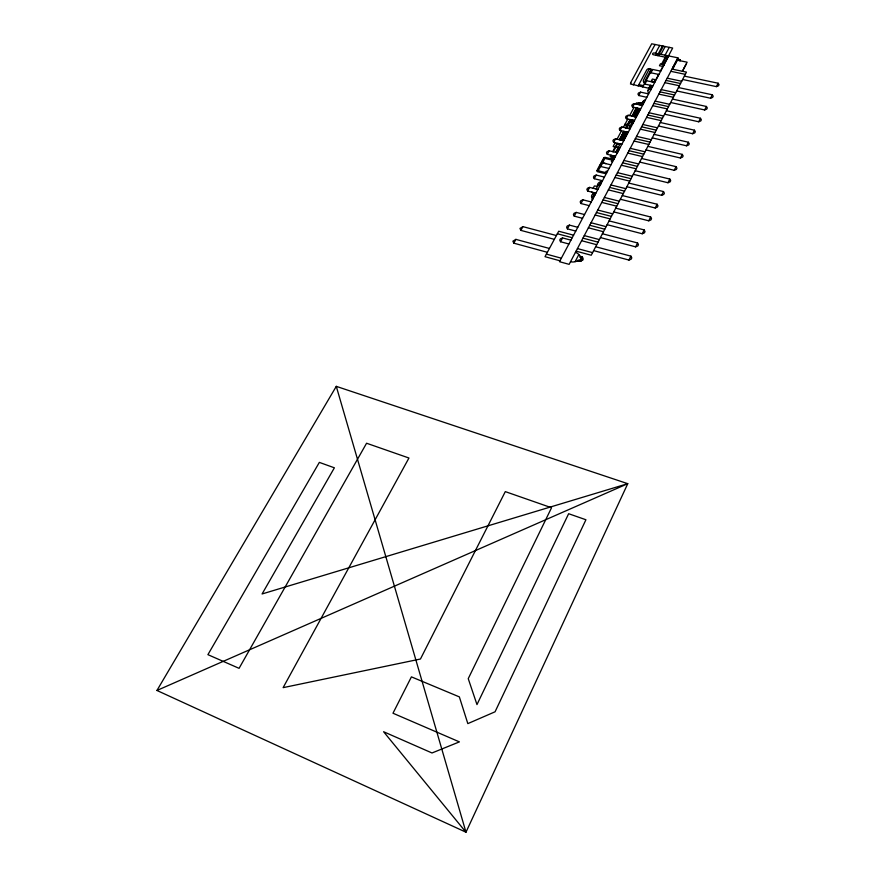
<?xml version="1.0" encoding="UTF-8"?>
<svg xmlns="http://www.w3.org/2000/svg" width="876" height="876" viewBox="0 0 876 876"><rect width="100%" height="100%" fill="white"/><g stroke="black" fill="none" stroke-linecap="round" stroke-linejoin="round"><path stroke-width="1.31" d="M663.734 65.153L663.734 65.109A2.201 1.588 -11 0 0 663.767 65.393L660.515 63.762L659.453 65.744L662.88 66.456L660.427 71.087M650.824 89.407L650.824 89.451A2.223 1.621 -11.4 0 0 650.857 89.702M632.045 123.177L632.33 123.713L634.18 120.494A1.632 1.205 -12.1 0 1 633.479 120.844C633.885 123.615 631.07 123.253 632.592 123.472M639.349 110.759L638.538 110.945A1.15 0.854 -11.9 0 1 637.827 111.482L635.899 114.449L637.257 112.555A1.15 0.854 -11.9 0 0 638.024 111.942L638.484 112.38M639.436 108.733L637.279 111.854L638.637 109.96A1.15 0.854 -11.9 0 0 639.403 109.347L639.787 109.796A1.445 1.073 -11.9 0 1 639.075 110.398L638.604 110.803M637.925 113.311L637.159 113.541A1.15 0.854 -12 0 1 636.447 114.077L634.695 116.727L635.877 115.161A1.161 0.854 -12 0 0 636.644 114.548L637.104 114.986M625.946 135.988L625.519 135.408M624.533 138.638L624.117 138.058A1.161 0.876 -12.5 0 0 624.019 137.433M610.791 155.194L610.364 156.64L612.959 157.319M630.698 83.1L630.742 82.716A2.518 1.829 -12.1 0 0 630.632 83.275M622.245 140.39L622.464 139.393L621.183 138.912A1.697 1.27 -12.5 0 1 620.591 138.539L620.493 137.926M622.595 140.226L623.329 138.025L621.982 137.422A1.686 1.259 -12.5 0 1 621.391 137.05L622.234 134.663L624.117 136.196M624.03 137.587L624.741 135.397L623.394 134.773A1.675 1.248 -12.4 0 1 622.792 134.4L623.635 132.024L625.519 133.546M624.61 136.338L625.234 134.061L624.489 135.156M626.822 134.335L625.475 135.506A1.172 0.876 -12.4 0 0 625.431 134.784L626.581 131.98L626.022 133.689M626.811 132.999L627.205 133.623M626.121 127.37L626.231 127.984M599.545 185.592L599.589 185.416M624.73 135.462L625.355 134.302M622.529 139.612L622.124 140.368M623.329 138.112L623.942 136.842L622.595 136.262L621.413 138.342L622.705 138.846M600.016 185.416L600.038 185.351A7.041 5.398 -13.2 0 1 600.914 183.631L599.556 185.099M625.398 135.649L625.793 136.262M593.216 197.385L594.355 194.877M610.287 156.147L613.025 157.187M593.359 196.969L592.855 198.261M627.347 133.349L626.855 132.966A1.172 0.876 -12.3 0 0 626.833 132.145L626.822 132.276M623.197 138.988L623.942 136.952M649.445 68.602L643.488 80.143A2.508 1.818 -11.6 0 0 644.276 82.245M650.671 70.288L651.065 69.226M593.129 198.37L592.296 199.947M626.931 132.758L627.238 132.21M637.991 111.975L638.429 112.369A1.489 1.095 -11.9 0 1 637.629 113.026L637.224 113.409M636.611 114.57L637.049 114.975A1.456 1.073 -12 0 1 636.315 115.599L636.523 115.95M621.905 135.276L622.004 135.889A1.708 1.27 -12.4 0 0 622.595 136.251M623.318 132.637L623.416 133.251M582.255 259.121L581.916 259.778M677.52 58.758L680.247 59.864L680.115 60.751M623.997 138.298L624.391 138.912M593.632 250.613L628.946 260.062L630.917 256.153L595.647 246.747M600.421 237.571L635.615 246.846L637.575 242.97L602.403 233.75M607.123 224.672L642.217 233.761L644.156 229.917L609.094 220.883M613.769 211.893L648.744 220.807L650.66 217.007L615.718 208.149M620.35 199.246L655.215 207.984L657.11 204.228L622.278 195.545M626.855 186.73L661.61 195.293L663.493 191.57L628.771 183.062M633.304 174.335L667.95 182.734L669.812 179.054L635.199 170.71M639.688 162.071L674.224 170.294L676.064 166.648L641.56 158.468M646.006 149.927L680.433 157.987L682.251 154.373L647.857 146.358M652.259 137.893L686.576 145.799L688.383 142.219L654.098 134.367M658.456 125.98L692.664 133.732L694.449 130.185L660.274 122.487M664.588 114.187L698.698 121.775L700.461 118.271L666.384 110.726M670.666 102.514L704.665 109.949L706.417 106.467L672.45 99.076M676.677 90.94L710.567 98.222L712.308 94.783L678.44 87.545M682.634 79.486L716.426 86.625L718.145 83.22L684.386 76.124M682.404 71.274L687.145 62.196L677.345 60.181L672.582 69.226M683.006 70.244L682.503 71.087M684.167 68.021L683.324 69.511M685.098 66.248L684.255 67.726M685.262 65.93L686.313 63.915M570.528 261.716A7.38 5.847 -15 0 0 574.831 261.738L575.116 261.661A9.461 7.545 -14.9 0 1 579.594 261.322L579.978 261.168M581.456 258.354L580.109 260.106M578.74 260.249A11.311 9.034 -14.8 0 0 578.412 260.303L577.47 260.49L580.131 261.212L580.733 260.073M581.576 258.453L582.168 257.325L579.792 256.931A10.019 7.939 -14.3 0 0 580.383 257.522A13.753 10.884 -14.1 0 0 580.755 257.829L581.401 258.321M678.922 60.51L679.097 59.568M679.853 60.696L679.765 59.699M575.116 261.661L578.817 254.62A7.38 5.858 -15.1 0 0 575.433 252.408M582.014 257.281L582.113 257.095A9.406 7.435 -14.3 0 1 578.817 254.62M673.042 67.255L677.586 58.648M675.954 62.338L677.345 59.699M636.688 114.427L637.159 113.541M638.067 111.832L638.538 110.945M642.196 104.069L643.466 103.007M665.07 55.199L669.253 47.359M622.825 135.692L623.329 134.751M624.238 133.053L624.741 132.112M628.771 128.52L628.749 128.564A1.807 1.347 -12.3 0 0 628.322 128.279C624.84 128.509 628.837 121.348 631.191 122.903A1.796 1.336 -12.1 0 0 631.793 122.892L633.096 120.373L631.695 122.311L629.943 122.224A1.643 1.215 -12.2 0 0 629.264 122.279L628.607 122.717M630.611 121.085L631.103 120.143L632.582 120.286A1.861 1.38 -12.1 0 0 632.943 120.297M633.392 115.862L633.885 114.931L635.352 115.074A1.883 1.391 -12 0 0 635.724 115.084M637.104 112.478A1.851 1.369 -11.9 0 1 636.732 112.467L635.242 112.336L634.115 114.395A1.632 1.205 -12 0 0 633.436 114.449L632.811 114.822M638.484 109.894A1.905 1.413 -11.9 0 1 638.111 109.872L636.633 109.741L635.615 111.81A1.675 1.237 -12 0 0 634.815 111.854L634.202 112.227M639.316 104.737L640.871 104.704A1.829 1.347 -11.8 0 0 641.232 104.715M620.602 140.007L621.183 138.912M623.394 134.773L624.008 133.612L625.114 134.006M626.143 132.736L625.059 131.63M630.063 122.235L630.676 121.085L632.22 121.206L632.998 120.22M633.184 116.388L635.155 115.884M635.538 109.697L636.195 109.27A1.686 1.237 -11.9 0 1 636.994 109.226L637.553 108.175M640.356 102.93A1.664 1.215 -11.8 0 0 639.546 102.974L638.308 104.507L638.965 104.102A1.675 1.237 -11.8 0 1 639.754 104.058L640.356 102.919L642.009 102.963L643.356 101.09A1.139 0.832 -11.7 0 0 644.035 100.641L644.791 100.39M648.733 88.268L650.32 85.279M652.116 81.917L652.434 81.315M661.654 63.992L665.278 57.181M647.857 90.524L649.017 88.323M648.382 90.053L650.901 85.399M652.686 82.037L655.467 80.811M666.778 55.549L662.541 64.43M621.774 140.28L622.288 139.295M623.121 137.817L623.734 136.656M625.902 132.517L626.231 131.904M631.333 122.388L631.903 121.238M634.344 116.65L634.684 116.015M634.235 114.406L635.461 114.559L636.534 113.278M635.615 111.81L636.841 111.953L637.914 110.683M637.005 109.215L638.221 109.358L638.713 108.438M639.754 104.047L640.969 104.189L641.571 103.061M594.147 192.687L593.14 194.571L594.476 194.91M596.096 189.019L598.341 184.792L599.677 185.121M613.715 155.884L612.225 158.698L613.977 159.125M615.609 152.325L620.12 143.861M631.771 122.246L632.373 121.096M639.184 108.536L638.681 109.248L639.075 108.514M642.754 102.218L641.407 104.091L642.042 102.93M622.431 140.434L626.887 132.057M639.37 108.58L635.089 116.628A1.15 0.854 -12 0 0 635.779 116.169L635.856 116.048M641.199 105.153L643.553 100.992M605.524 172.528L606.269 171.138L607.451 171.422M614.185 158.118A1.478 1.117 -12.9 0 0 613.89 156.935L614.284 156.191A1.653 1.248 -12.8 0 0 614.755 156.136M617.755 151.395A1.478 1.117 -12.7 0 0 617.46 150.223L617.963 149.468A1.128 0.843 -12.7 0 0 619.091 148.997M593.873 194.757L592.088 198.096A1.96 1.511 -13.9 0 1 592.198 199.498M599.075 184.978L600.827 181.671A1.949 1.489 -13.4 0 0 602.206 180.664L600.597 183.259M624.062 138.156L625.409 136.984A1.489 1.117 -12.4 0 0 625.355 136.119L625.42 136.054M635.428 116.793L635.768 116.147M643.63 101.364L644.046 100.576M626.767 133.47L626.811 133.393A1.478 1.106 -12.4 0 1 626.789 134.302L626.198 134.357M629.395 128.608L629.68 128.192M630.118 128.126L629.242 128.444L632.012 123.374M642.754 103.007L643.137 102.678A1.445 1.062 -11.7 0 0 643.926 102.054L643.86 102.01M615.182 156.235L614.164 158.786M616.956 152.621L617.558 152.391M623.394 140.664L627.873 132.353M635.954 117.012L640.378 108.821M642.207 105.372L644.977 100.16L644.123 100.433M652.62 85.771L650.923 88.98L649.696 87.655M654.416 82.41L654.985 81.326L652.806 82.059M658.653 74.416L655.806 79.793L652.357 79.059L651.284 81.063L653.003 81.435M663.833 64.682L667.808 57.192L665.497 57.969M668.497 55.9L654.273 52.987A1.237 0.887 -11.4 0 0 652.675 53.622A1.237 0.887 -11.4 0 0 653.343 54.728L665.848 57.301L668.147 56.557L672.669 48.049L651.711 43.8L630.808 82.443M598.188 170.743L600.673 166.221M604.801 158.403L602.392 163.013M568.907 243.988L560.541 241.743L562.578 237.933L570.933 240.155M575.762 231.078L567.418 228.877L569.444 225.11L577.766 227.289M582.551 218.299L574.24 216.142L576.233 212.408L584.533 214.554M589.263 205.652L580.974 203.539L582.956 199.838L591.234 201.94M595.921 193.125L587.654 191.056L589.614 187.398L597.87 189.457M602.502 180.73L594.267 178.704L596.206 175.08L604.429 177.094M610.933 164.852L602.732 162.881L600.805 166.473L599.994 164.918M615.478 156.3L607.287 154.351L609.192 150.803L617.372 152.742M621.872 144.277L613.704 142.361L615.587 138.846L623.745 140.74M628.202 132.353L620.066 130.48L621.927 126.998L630.052 128.86M634.465 120.559L626.351 118.72L628.202 115.271L636.304 117.088M640.674 108.865L632.582 107.069L634.41 103.653L642.502 105.438M646.827 97.291L638.757 95.528L640.575 92.144L648.623 93.896M652.916 85.826L644.867 84.107L646.663 80.745L654.7 82.464M658.938 74.482L650.923 72.785L652.708 69.467L660.712 71.142M660.975 54.356L665.158 46.527M615.16 142.7L613.145 146.489L614.963 147.376M617.043 139.174L621.511 130.82M623.373 127.327L627.796 119.048M629.647 115.588L634.027 107.387M635.856 103.97L636.447 102.864L639.425 103.007M605.951 163.659L601.363 162.356M593.151 188.274L594.355 186.008L597.563 186.26M612.696 151.636L616.989 143.631L620.055 143.982M619.376 139.722L623.832 131.345M625.694 127.863L630.118 119.574M631.957 116.114L636.337 107.901M638.166 104.485L638.998 102.919M619.88 139.087L620.821 137.313L621.697 137.521L621.402 138.331M625.836 127.896L626.45 126.757L627.315 126.965L627.052 127.787M630.26 119.607L629.669 120.702L631.081 120.154M610.616 156.76L611.382 155.326M613.277 151.767L617.722 143.434M657.679 53.688L655.73 55.221M658.259 53.797L662.453 45.979M659.146 53.983L663.34 46.154M606.707 172.813A1.358 1.04 -13.2 0 1 604.933 173.525L597.706 171.773A1.358 1.029 -13.5 0 1 597.027 170.459L603.63 158.118A1.358 1.018 -13.2 0 1 605.393 157.406L612.587 159.136A1.358 1.018 -12.9 0 1 613.288 160.428M658.916 54.903L659.387 54.027M642.699 86.965L644.539 83.538M645.853 81.074L650.594 72.226M655.522 53.239L659.727 45.421M638.122 85.968L646.729 69.949A2.497 1.807 -11.6 0 1 649.335 68.602A2.497 1.807 -11.6 0 1 651.459 69.96M633.271 84.928L655.095 44.49M547.38 252.299L513.807 243.167L515.898 239.378L549.449 248.466M554.344 239.345L520.87 230.388L522.939 226.643L556.391 235.545M629.997 120.1L630.6 119.683M156.946 690.463L336.285 386.36L627.763 483.683L465.977 832.2L156.946 690.463L627.763 483.683L262.088 593.961L334.38 467.806L319.346 462.386L207.908 654.657L239.071 668.333L366.573 443.234L408.95 458.017L283.112 687.649L420.458 659.015L505.299 491.622L551.541 507.751L468.244 678.648L476.971 704.589L568.644 513.719L585.924 519.753L495.06 711.794L467.828 723.62L459.352 696.891L411.413 676.863L392.985 713.228L459.396 741.884L432.01 752.977L383.6 731.734L465.977 832.2L336.285 386.36M629.264 128.411L629.975 128.4M673.096 67.167L673.797 66.915M643.86 100.937L644.67 100.751M642.491 103.51L643.302 103.324M636.983 113.869L637.794 113.683M638.363 111.263L638.933 110.726M635.604 116.464L636.414 116.289M623.186 139.821L624.008 139.634A1.489 1.117 -12.5 0 0 623.942 138.769M616.89 143.774L619.978 144.124M640.958 105.098L642.185 103.565M594.64 194.702L595.089 194.144M595.012 194.833L594.968 194.888A7.074 5.453 -13.5 0 0 594.027 196.618L593.468 196.618M626.066 134.433L626.022 134.488A1.161 0.865 -12.4 0 0 625.957 133.798M658.719 55.111L657.788 55.648M624.895 136.974L624.621 137.138A1.15 0.854 -12.4 0 0 624.544 136.448M643.017 102.788L643.608 102.733M636.633 109.741L635.22 110.288L637.126 108.076M635.242 112.336L633.841 112.884L635.418 110.726A1.653 1.226 -12 0 1 636.217 110.683L637.487 110.825M675.56 62.875L675.889 62.941M655.215 207.984L657.372 207.119L658.007 205.86L657.11 204.228M648.744 220.807L650.923 219.931L651.558 218.661L650.66 217.007M642.217 233.761L644.397 232.874L645.043 231.593L644.156 229.917M580.131 261.212L582.77 260.15L583.175 259.373L582.168 257.325M635.615 246.846L637.816 245.959L638.462 244.667L637.575 242.97M628.946 260.062L631.158 259.176L631.815 257.862L630.917 256.153M704.665 109.949L706.735 109.117L707.326 107.956L706.417 106.467M609.192 150.803L607.101 151.636L606.466 152.818L607.287 154.351M698.698 121.775L700.778 120.943L701.369 119.771L700.461 118.271M600.629 163.724L602.732 162.881M692.664 133.732L694.767 132.889L695.358 131.707L694.449 130.185M596.206 175.08L594.092 175.923L593.446 177.138L594.267 178.704M686.576 145.799L688.689 144.945L689.292 143.763L688.383 142.219M589.614 187.398L587.489 188.252L586.843 189.468L587.654 191.056M680.433 157.987L682.546 157.132L683.16 155.928L682.251 154.373M582.956 199.838L580.821 200.703L580.164 201.929L580.974 203.539M522.939 226.643L519.961 228.417L520.87 230.388M674.224 170.294L676.349 169.44L676.962 168.225L676.064 166.648M576.233 212.408L574.087 213.273L573.419 214.521L574.24 216.142M515.898 239.378L512.898 241.174L513.807 243.167M667.95 182.734L670.096 181.869L670.709 180.642L669.812 179.054M569.444 225.11L567.287 225.975L566.608 227.234L567.418 228.877M661.61 195.293L663.767 194.428L664.391 193.191L663.493 191.57M562.578 237.933L560.41 238.809L559.731 240.079L560.541 241.743M652.708 69.467L650.682 70.266L645.174 80.559L645.732 81.118M646.663 80.745L644.035 82.672L644.867 84.107M640.575 92.144L638.527 92.966L637.925 94.093L638.757 95.528M634.41 103.653L632.362 104.474L631.76 105.613L632.582 107.069M628.202 115.271L626.143 116.092L625.53 117.242L626.351 118.72M716.426 86.625L718.484 85.793L719.054 84.665L718.145 83.22M621.927 126.998L619.858 127.83L619.233 128.991L620.066 130.48M710.567 98.222L712.637 97.4L713.217 96.251L712.308 94.783M615.587 138.846L613.507 139.678L612.882 140.85L613.704 142.361M633.863 114.942L632.45 115.49L634.038 113.322A1.686 1.248 -12 0 1 634.837 113.278L636.096 113.42M629.724 122.76L628.278 123.319L629.866 121.14A1.686 1.248 -12.2 0 1 630.676 121.096M579.003 260.216L579.759 260.128M617.854 149.478L617.46 150.223M614.284 156.191L613.89 156.935M625.146 124.009L630.95 125.334M630.457 126.264L624.654 124.939M666.078 56.863L666.767 57.006M677.06 59.634L680.345 60.313M672.012 69.105L686.466 72.117L591.234 255.234L576.09 251.16M670.841 71.317L685.306 74.351M667.216 78.183L681.714 81.26M666.045 80.428L680.543 83.505M664.862 82.672L679.371 85.76M638.845 84.633L643.422 85.618M661.205 89.604L675.746 92.736M650.846 89.724L649.313 88.388L630.446 83.987A5.114 3.712 -12.4 0 0 630.567 83.68M660.022 91.86L674.564 95.002M658.829 94.126L673.381 97.28M655.138 101.123L669.724 104.321M653.934 103.401L668.53 106.609M652.73 105.689L667.337 108.909M649.007 112.752L663.636 116.015M647.791 115.052L662.431 118.337M646.576 117.362L661.227 120.647M642.82 124.502L657.493 127.83M641.593 126.823L656.277 130.163M640.367 129.155L655.062 132.517M636.567 136.36L651.284 139.755M635.33 138.704L650.058 142.12M634.093 141.058L648.831 144.485M630.26 148.34L645.021 151.8M618.379 147.124L615.27 146.807L618.029 147.792M618.292 147.288L620.044 147.705M629.012 150.705L643.783 154.187M619.332 149.04L617.733 152.052M627.763 153.081L642.535 156.585M623.887 160.439L638.692 163.976M603.63 158.118L612.083 160.089L611.371 161.534L612.554 161.819M622.628 162.826L637.443 166.385M602.381 160.45L603.553 160.735M621.358 165.236L636.184 168.794M599.304 166.188L609.017 168.455M617.449 172.649L632.308 176.262M598.286 168.104L599.458 168.389M616.178 175.069L631.038 178.693M597.027 170.459L605.447 172.561M614.897 177.499L629.767 181.135M610.944 184.989L625.847 188.668M609.663 187.431L624.566 191.132M608.371 189.884L623.285 193.596M604.385 197.45L619.332 201.206M603.082 199.925L618.04 203.692M642.491 104.583L642.535 104.627A1.478 1.084 -11.8 0 1 641.758 105.251M601.779 202.4L616.748 206.178M597.75 210.043L612.74 213.875M596.436 212.539L611.437 216.383M595.122 215.036L610.134 218.891M591.048 222.756L606.093 226.665M589.723 225.274L604.768 229.205M588.398 227.804L603.455 231.735M584.281 235.611L599.37 239.586M573.583 235.173L558.713 231.231L545.014 256.69L559.983 260.785M582.945 238.152L598.034 242.148M557.355 233.75L572.236 237.703M581.598 240.703L596.698 244.711M577.448 248.587L592.57 252.649M546.394 254.128L561.352 258.201M591.628 192.052L593.917 193.103M662.606 63.4L663.855 64.638M650.091 71.372L650.923 72.785M647.835 90.644L648.382 93.841M632.133 116.136A1.38 1.018 -12.1 0 1 633.436 115.906M624.818 132.101A1.423 1.062 -12.4 0 1 624.008 131.411M642.666 103.215A1.15 0.843 -11.8 0 1 641.955 103.718M642.152 104.178A1.15 0.843 -11.8 0 1 641.44 104.682M624.008 133.612A1.686 1.259 -12.4 0 1 623.416 133.251M623.132 139.098A1.161 0.876 -12.5 0 1 623.219 139.799L622.814 140.521A1.292 0.964 -12.5 0 0 622.617 140.083M643.521 101.605A1.15 0.843 -11.7 0 1 642.809 102.109M620.285 139.886A1.106 0.832 -12.5 0 1 619.814 139.076M639.677 108.646A1.248 0.92 -11.9 0 1 639.206 108.887M655.04 81.238A1.993 1.445 -11.3 0 1 655.248 80.997M582.113 257.095A1.347 1.062 -14.6 0 1 582.671 258.343M591.935 197.899A4.249 3.274 -13.7 0 1 593.829 193.267M597.574 185.854A4.238 3.241 -13.4 0 1 600.827 181.671M581.445 260.687A1.347 1.073 -14.7 0 1 579.89 261.355M677.936 57.838L569.137 264.344L559.49 261.705L668.782 55.965L677.936 57.838"/></g></svg>
